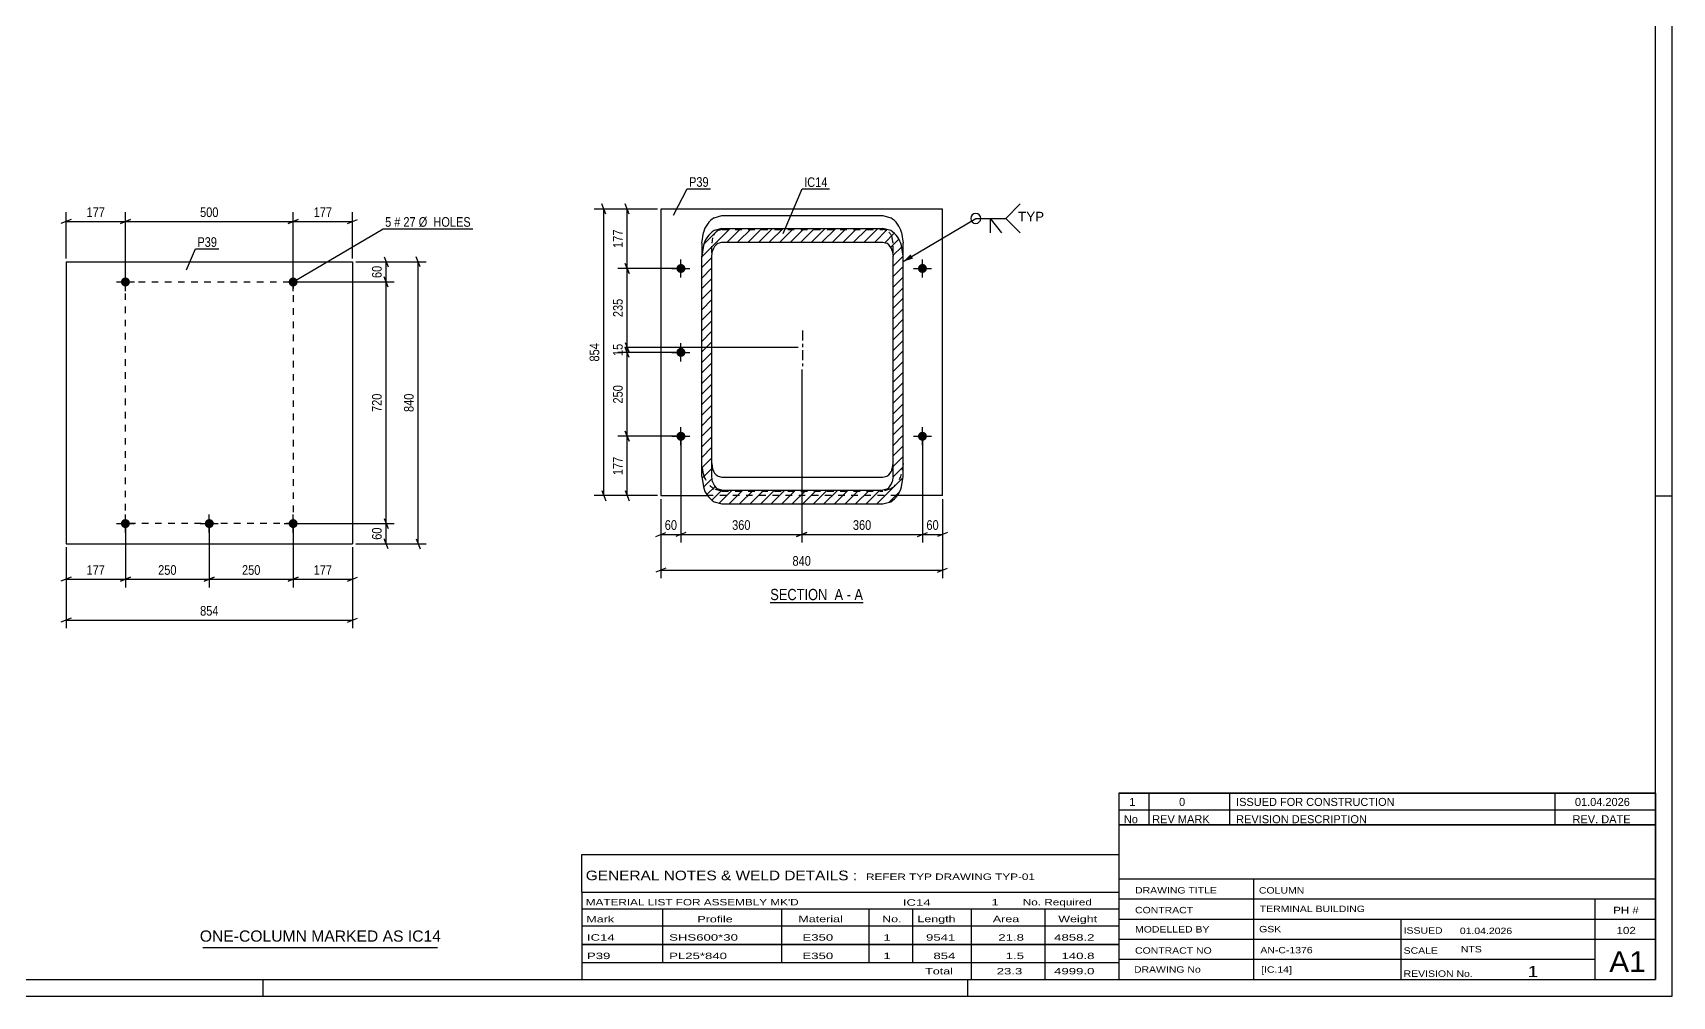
# Model space of a CAD drawing. Header units: millimetres. Extents: x 0 to 841, y 0 to 594.
# Drawn here: x 352.3 to 841, y 0 to 287.1 of the extents above; entities that cross this region are included whole.
import ezdxf

# ---------------------------------------------------------------- set-up
doc = ezdxf.new("R2010")
doc.units = ezdxf.units.MM
doc.linetypes.add('DXK_LINE_DOT2', pattern=[3.9198, 1.9599, -1.9599])
doc.linetypes.add('DXK_LINE_DOT3', pattern=[5.9187, 2.979, -0.9799, 0.9799, -0.9799])
doc.styles.add('Arial', font='ARIAL.TTF', dxfattribs={"height": 0.2})
doc.styles.add('Arial Narrow', font='ARIALN.TTF', dxfattribs={"height": 0.2})

# ---------------------------------------------------------------- blocks, each defined once
blk = doc.blocks.new('Unknown-729378456-1128')
at = {"color": 5, "linetype": 'Continuous'}
for p, q in [((841, 0), (841, 594)), ((836, 5), (836, 589)), ((841, 149), (836, 149)), ((5, 5), (836, 5)), ((421, 0), (421, 5)), ((631, 0), (631, 5)), ((0, 0), (841, 0))]:
    blk.add_line(p, q, dxfattribs=at)
blk = doc.blocks.new('Unknown-729378456-17 - 1244')
at = {"color": 6, "linetype": 'Continuous'}
blk.add_line((572.14, 117.29), (599.79, 117.29), dxfattribs=at)
at = {"color": 0, "linetype": 'Continuous'}
blk.add_wipeout([(590.25, 118.04), (590.25, 121.54), (572.14, 121.54), (572.14, 118.04)], dxfattribs=at)
at = {"color": 7, "linetype": 'Continuous', "style": 'Arial Narrow'}
blk.add_text('SECTION ', height=3.34, dxfattribs=at).set_placement((572.14, 118.04))
at = {"color": 0, "linetype": 'Continuous'}
blk.add_wipeout([(593.86, 118.04), (593.86, 121.54), (591.3, 121.54), (591.3, 118.04)], dxfattribs=at)
blk.add_wipeout([(596.18, 118.04), (596.18, 121.54), (594.91, 121.54), (594.91, 118.04)], dxfattribs=at)
at = {"color": 7, "linetype": 'Continuous', "style": 'Arial Narrow'}
blk.add_text('A', height=3.34, dxfattribs=at).set_placement((591.3, 118.04))
at = {"color": 0, "linetype": 'Continuous'}
blk.add_wipeout([(599.79, 118.04), (599.79, 121.54), (597.23, 121.54), (597.23, 118.04)], dxfattribs=at)
at = {"color": 7, "linetype": 'Continuous', "style": 'Arial Narrow'}
for s, p in [('-', (594.91, 118.04)), ('A', (597.23, 118.04))]:
    blk.add_text(s, height=3.34, dxfattribs=at).set_placement(p)
blk = doc.blocks.new('Part-729378456-2071 - 2065')
at = {"color": 2, "linetype": 'Continuous'}
for p, q in [((362.22, 218.85), (362.22, 134.85)), ((362.22, 218.85), (447.65, 218.85)), ((447.65, 218.85), (447.65, 134.85)), ((362.22, 134.85), (447.65, 134.85))]:
    blk.add_line(p, q, dxfattribs=at)
blk = doc.blocks.new('Bolt-729378456-2076 - 2065')
at = {"linetype": 'Continuous'}
for points in [[(379.92, 214.2, -1), (379.92, 211.5, -1)], [(429.92, 214.2, -1), (429.92, 211.5, -1)]]:
    blk.add_hatch(color=1, dxfattribs=at).paths.add_polyline_path(points)
at = {"color": 1, "linetype": 'Continuous'}
for p, q in [((379.92, 210.15), (379.92, 215.55)), ((429.92, 210.15), (429.92, 215.55)), ((377.22, 212.85), (382.62, 212.85)), ((427.22, 212.85), (432.62, 212.85))]:
    blk.add_line(p, q, dxfattribs=at)
blk = doc.blocks.new('Bolt-729378456-2081 - 2065')
at = {"linetype": 'Continuous'}
for points in [[(379.92, 142.2, -1), (379.92, 139.5, -1)], [(404.92, 142.2, -1), (404.92, 139.5, -1)], [(429.92, 142.2, -1), (429.92, 139.5, -1)]]:
    blk.add_hatch(color=1, dxfattribs=at).paths.add_polyline_path(points)
at = {"color": 1, "linetype": 'Continuous'}
for p, q in [((379.92, 138.15), (379.92, 143.55)), ((404.92, 138.15), (404.92, 143.55)), ((429.92, 138.15), (429.92, 143.55)), ((377.22, 140.85), (382.62, 140.85)), ((402.22, 140.85), (407.62, 140.85)), ((427.22, 140.85), (432.62, 140.85))]:
    blk.add_line(p, q, dxfattribs=at)
blk = doc.blocks.new('Bolt-729378456-1310 - 1244')
at = {"linetype": 'Continuous'}
for points in [[(616.16, 216.87, -1), (618.86, 216.87, -1)], [(616.16, 166.87, -1), (618.86, 166.87, -1)]]:
    blk.add_hatch(color=1, dxfattribs=at).paths.add_polyline_path(points)
at = {"color": 1, "linetype": 'Continuous'}
for p, q in [((614.81, 216.87), (620.21, 216.87)), ((617.51, 214.17), (617.51, 219.57)), ((614.81, 166.87), (620.21, 166.87)), ((617.51, 164.17), (617.51, 169.57))]:
    blk.add_line(p, q, dxfattribs=at)
blk = doc.blocks.new('Part-729378456-1277 - 1244')
at = {"linetype": 'Continuous'}
h = blk.add_hatch(dxfattribs=at)
h.set_pattern_fill('', scale=0.7, style=0, pattern_type=0)
h.set_pattern_definition([(45, (611.7393, 220.5812), (-1.571545, 1.571545), [])])
h.paths.add_polyline_path([(611.74, 154.9), (611.74, 220.58), (611.28, 223.72), (609.98, 226.39), (608.04, 228.17), (605.74, 228.79), (557.74, 228.79), (555.44, 228.17), (553.5, 226.39), (552.2, 223.72), (551.74, 220.58), (551.74, 154.9), (552.2, 151.76), (553.5, 149.1), (555.44, 147.32), (557.74, 146.7), (605.74, 146.7), (608.04, 147.32), (609.98, 149.1), (611.28, 151.76)])
h.paths.add_polyline_path([(607.86, 152), (606.89, 151.11), (605.74, 150.8), (557.74, 150.8), (556.59, 151.11), (555.62, 152), (554.97, 153.33), (554.74, 154.9), (554.74, 220.58), (554.97, 222.15), (555.62, 223.48), (556.59, 224.37), (557.74, 224.69), (605.74, 224.69), (606.89, 224.37), (607.86, 223.48), (608.51, 222.15), (608.74, 220.58), (608.74, 154.9), (608.51, 153.33)])
at = {"color": 2, "linetype": 'Continuous'}
for p, q in [((555.44, 232), (557.74, 232.63)), ((557.74, 232.63), (605.74, 232.63)), ((605.74, 232.63), (608.04, 232)), ((551.74, 224.42), (552.2, 227.56)), ((557.74, 228.79), (555.44, 228.17)), ((557.74, 228.79), (605.74, 228.79)), ((608.04, 228.17), (605.74, 228.79)), ((611.28, 227.56), (611.74, 224.42)), ((551.74, 224.42), (551.74, 220.58)), ((552.2, 223.72), (551.74, 220.58)), ((551.74, 154.9), (551.74, 220.58)), ((554.74, 220.58), (554.97, 222.15)), ((554.74, 154.9), (554.74, 220.58)), ((556.59, 224.37), (557.74, 224.69)), ((557.74, 224.69), (605.74, 224.69)), ((605.74, 224.69), (606.89, 224.37)), ((608.51, 222.15), (608.74, 220.58)), ((608.74, 154.9), (608.74, 220.58)), ((611.74, 220.58), (611.28, 223.72)), ((611.74, 220.58), (611.74, 224.42)), ((611.74, 154.9), (611.74, 220.58)), ((554.74, 158.74), (554.97, 157.17)), ((608.51, 157.17), (608.74, 158.74)), ((551.74, 154.9), (552.2, 151.76)), ((554.97, 153.33), (554.74, 154.9)), ((556.59, 154.95), (557.74, 154.64)), ((557.74, 154.64), (605.74, 154.64)), ((605.74, 154.64), (606.89, 154.95)), ((608.74, 154.9), (608.51, 153.33)), ((611.28, 151.76), (611.74, 154.9)), ((555.44, 147.32), (557.74, 146.7)), ((557.74, 150.8), (556.59, 151.11)), ((557.74, 150.8), (605.74, 150.8)), ((557.74, 146.7), (605.74, 146.7)), ((606.89, 151.11), (605.74, 150.8)), ((605.74, 146.7), (608.04, 147.32))]:
    blk.add_line(p, q, dxfattribs=at)
at = {"color": 7, "linetype": 'DXK_LINE_DOT2'}
for p, q in [((554.97, 225.99), (554.74, 224.42)), ((557.74, 228.52), (556.59, 228.21)), ((557.74, 228.52), (605.74, 228.52)), ((606.89, 228.21), (605.74, 228.52)), ((608.74, 224.42), (608.51, 225.99)), ((551.74, 154.9), (551.74, 220.58)), ((554.74, 154.9), (554.74, 224.42)), ((608.74, 154.9), (608.74, 224.42)), ((611.74, 154.9), (611.74, 220.58)), ((552.2, 155.6), (551.74, 158.74)), ((611.74, 158.74), (611.28, 155.6)), ((557.74, 150.53), (555.44, 151.16)), ((557.74, 150.53), (605.74, 150.53)), ((608.04, 151.16), (605.74, 150.53))]:
    blk.add_line(p, q, dxfattribs=at)
at = {"color": 7, "linetype": 'DXK_LINE_DOT3'}
blk.add_line((581.74, 198.4), (581.74, 187.74), dxfattribs=at)
at = {"color": 2, "linetype": 'Continuous'}
for centre, radius, start, end in [((559.45, 225.67), 7.5, 122.3016, 165.3755), ((604.03, 225.67), 7.5, 14.6245, 57.6984), ((559.45, 221.83), 7.5, 122.3016, 165.3755), ((604.03, 221.83), 7.5, 14.6245, 57.6984), ((558.59, 221.21), 3.75, 122.3016, 165.3755), ((604.88, 221.21), 3.75, 14.6245, 57.6984), ((558.59, 158.12), 3.75, 194.6245, 237.6984), ((604.88, 158.12), 3.75, 302.3016, 345.3755), ((559.45, 153.66), 7.5, 194.6245, 237.6984), ((558.59, 154.28), 3.75, 194.6245, 237.6984), ((604.88, 154.28), 3.75, 302.3016, 345.3755), ((604.03, 153.66), 7.5, 302.3016, 345.3755)]:
    blk.add_arc(centre, radius, start, end, dxfattribs=at)
at = {"color": 7, "linetype": 'DXK_LINE_DOT2'}
for centre, radius, start, end in [((558.59, 225.04), 3.75, 122.3016, 165.3755), ((604.88, 225.04), 3.75, 14.6245, 57.6984), ((559.45, 157.49), 7.5, 194.6245, 237.6984), ((604.03, 157.49), 7.5, 302.3016, 345.3755)]:
    blk.add_arc(centre, radius, start, end, dxfattribs=at)
blk = doc.blocks.new('Part-729378456-1262 - 1244')
at = {"color": 2, "linetype": 'Continuous'}
for p, q in [((539.51, 234.59), (539.51, 149.17)), ((623.51, 234.59), (539.51, 234.59)), ((623.51, 149.17), (623.51, 234.59)), ((539.51, 149.17), (553.46, 149.17)), ((623.51, 149.17), (610.01, 149.17))]:
    blk.add_line(p, q, dxfattribs=at)
at = {"color": 7, "linetype": 'DXK_LINE_DOT2'}
blk.add_line((610.01, 149.17), (553.46, 149.17), dxfattribs=at)
blk = doc.blocks.new('Bolt-729378456-1315 - 1244')
at = {"linetype": 'Continuous'}
for points in [[(544.16, 216.87, -1), (546.86, 216.87, -1)], [(544.16, 191.87, -1), (546.86, 191.87, -1)], [(544.16, 166.87, -1), (546.86, 166.87, -1)]]:
    blk.add_hatch(color=1, dxfattribs=at).paths.add_polyline_path(points)
at = {"color": 1, "linetype": 'Continuous'}
for p, q in [((542.81, 216.87), (548.21, 216.87)), ((545.51, 214.17), (545.51, 219.57)), ((542.81, 191.87), (548.21, 191.87)), ((545.51, 189.17), (545.51, 194.57)), ((542.81, 166.87), (548.21, 166.87)), ((545.51, 164.17), (545.51, 169.57))]:
    blk.add_line(p, q, dxfattribs=at)
blk = doc.blocks.new('Rectangle-729378456-2191 - 2065')
at = {"color": 1, "linetype": 'DXK_LINE_DOT2'}
blk.add_lwpolyline([(379.92, 212.85), (429.92, 212.85), (429.92, 140.85), (379.92, 140.85), (379.92, 212.85)], close=True, dxfattribs=at)
blk = doc.blocks.new('StraightDimension-729378456-2127 - 2065')
at = {"color": 7, "linetype": 'Continuous'}
for p, q in [((467.79, 217.35), (466.59, 220.35)), ((448.65, 218.85), (469.59, 218.85)), ((467.19, 134.85), (467.19, 218.85)), ((448.65, 134.85), (469.59, 134.85)), ((466.59, 136.35), (467.79, 133.35))]:
    blk.add_line(p, q, dxfattribs=at)
at = {"color": 0}
blk.add_wipeout([(466.44, 180.19), (462.24, 180.19), (462.24, 173.5), (466.44, 173.5)], dxfattribs=at)
at = {"color": 3, "style": 'Arial Narrow'}
blk.add_text('840', height=2.863, rotation=90.0002, dxfattribs=at).set_placement((465.84, 174.1))
blk = doc.blocks.new('StraightDimension-729378456-2084 - 2065')
at = {"color": 7, "linetype": 'Continuous'}
for p, q in [((457.05, 220.35), (458.25, 217.35)), ((448.65, 218.85), (460.05, 218.85)), ((457.65, 212.85), (457.65, 218.85)), ((430.92, 212.85), (460.05, 212.85)), ((458.25, 211.35), (457.05, 214.35))]:
    blk.add_line(p, q, dxfattribs=at)
at = {"color": 0}
blk.add_wipeout([(456.9, 218.27), (452.7, 218.27), (452.7, 213.42), (456.9, 213.42)], dxfattribs=at)
at = {"color": 3, "style": 'Arial Narrow'}
blk.add_text('60', height=2.863, rotation=90.0002, dxfattribs=at).set_placement((456.3, 214.02))
blk = doc.blocks.new('StraightDimension-729378456-3722 - 2065')
at = {"color": 7, "linetype": 'Continuous'}
for p, q in [((429.92, 139.85), (429.92, 121.84)), ((447.65, 133.85), (447.65, 121.84)), ((431.42, 124.84), (428.42, 123.64)), ((429.92, 124.24), (447.65, 124.24)), ((446.15, 123.64), (449.15, 124.84))]:
    blk.add_line(p, q, dxfattribs=at)
at = {"color": 0}
blk.add_wipeout([(442.13, 124.99), (442.13, 129.19), (435.44, 129.19), (435.44, 124.99)], dxfattribs=at)
at = {"color": 3, "style": 'Arial Narrow'}
blk.add_text('177', height=2.863, dxfattribs=at).set_placement((436.04, 125.59))
blk = doc.blocks.new('StraightDimension-729378456-2097 - 2065')
at = {"color": 7, "linetype": 'Continuous'}
for p, q in [((430.92, 212.85), (460.05, 212.85)), ((458.25, 211.35), (457.05, 214.35)), ((457.65, 140.85), (457.65, 212.85)), ((457.05, 142.35), (458.25, 139.35)), ((430.92, 140.85), (460.05, 140.85))]:
    blk.add_line(p, q, dxfattribs=at)
at = {"color": 0}
blk.add_wipeout([(456.9, 180.19), (452.7, 180.19), (452.7, 173.5), (456.9, 173.5)], dxfattribs=at)
at = {"color": 3, "style": 'Arial Narrow'}
blk.add_text('720', height=2.863, rotation=90.0002, dxfattribs=at).set_placement((456.3, 174.1))
blk = doc.blocks.new('StraightDimension-729378456-3755 - 2065')
at = {"color": 7, "linetype": 'Continuous'}
for p, q in [((381.42, 231.45), (378.42, 230.25)), ((379.92, 213.85), (379.92, 233.7)), ((379.92, 230.85), (429.92, 230.85)), ((428.42, 230.25), (431.42, 231.45)), ((429.92, 213.85), (429.92, 233.7))]:
    blk.add_line(p, q, dxfattribs=at)
at = {"color": 0}
blk.add_wipeout([(408.27, 231.6), (408.27, 235.8), (401.58, 235.8), (401.58, 231.6)], dxfattribs=at)
at = {"color": 3, "style": 'Arial Narrow'}
blk.add_text('500', height=2.863, dxfattribs=at).set_placement((402.18, 232.2))
blk = doc.blocks.new('StraightDimension-729378456-3723 - 2065')
at = {"color": 7, "linetype": 'Continuous'}
for p, q in [((404.92, 139.85), (404.92, 121.84)), ((429.92, 139.85), (429.92, 121.84)), ((406.42, 124.84), (403.42, 123.64)), ((404.92, 124.24), (429.92, 124.24)), ((428.42, 123.64), (431.42, 124.84))]:
    blk.add_line(p, q, dxfattribs=at)
at = {"color": 0}
blk.add_wipeout([(420.77, 124.99), (420.77, 129.19), (414.08, 129.19), (414.08, 124.99)], dxfattribs=at)
at = {"color": 3, "style": 'Arial Narrow'}
blk.add_text('250', height=2.863, dxfattribs=at).set_placement((414.68, 125.59))
blk = doc.blocks.new('StraightDimension-729378456-2113 - 2065')
at = {"color": 7, "linetype": 'Continuous'}
for p, q in [((457.05, 142.35), (458.25, 139.35)), ((430.92, 140.85), (460.05, 140.85)), ((457.65, 134.85), (457.65, 140.85)), ((448.65, 134.85), (460.05, 134.85)), ((458.25, 133.35), (457.05, 136.35))]:
    blk.add_line(p, q, dxfattribs=at)
at = {"color": 0}
blk.add_wipeout([(456.9, 140.27), (452.7, 140.27), (452.7, 135.42), (456.9, 135.42)], dxfattribs=at)
at = {"color": 3, "style": 'Arial Narrow'}
blk.add_text('60', height=2.863, rotation=90.0002, dxfattribs=at).set_placement((456.3, 136.02))
blk = doc.blocks.new('StraightDimension-729378456-2181 - 2065')
at = {"color": 7, "linetype": 'Continuous'}
for p, q in [((362.22, 133.85), (362.22, 109.67)), ((447.65, 133.85), (447.65, 109.67)), ((363.72, 112.67), (360.72, 111.47)), ((446.15, 111.47), (449.15, 112.67)), ((362.22, 112.07), (447.65, 112.07))]:
    blk.add_line(p, q, dxfattribs=at)
at = {"color": 0}
blk.add_wipeout([(408.28, 112.82), (408.28, 117.02), (401.59, 117.02), (401.59, 112.82)], dxfattribs=at)
at = {"color": 3, "style": 'Arial Narrow'}
blk.add_text('854', height=2.863, dxfattribs=at).set_placement((402.19, 113.42))
blk = doc.blocks.new('StraightDimension-729378456-3724 - 2065')
at = {"color": 7, "linetype": 'Continuous'}
for p, q in [((379.92, 139.85), (379.92, 121.84)), ((404.92, 139.85), (404.92, 121.84)), ((381.42, 124.84), (378.42, 123.64)), ((379.92, 124.24), (404.92, 124.24)), ((403.42, 123.64), (406.42, 124.84))]:
    blk.add_line(p, q, dxfattribs=at)
at = {"color": 0}
blk.add_wipeout([(395.77, 124.99), (395.77, 129.19), (389.08, 129.19), (389.08, 124.99)], dxfattribs=at)
at = {"color": 3, "style": 'Arial Narrow'}
blk.add_text('250', height=2.863, dxfattribs=at).set_placement((389.68, 125.59))
blk = doc.blocks.new('StraightDimension-729378456-3725 - 2065')
at = {"color": 7, "linetype": 'Continuous'}
for p, q in [((379.92, 139.85), (379.92, 121.84)), ((362.22, 133.85), (362.22, 121.84)), ((363.72, 124.84), (360.72, 123.64)), ((362.22, 124.24), (379.92, 124.24)), ((378.42, 123.64), (381.42, 124.84))]:
    blk.add_line(p, q, dxfattribs=at)
at = {"color": 0}
blk.add_wipeout([(374.42, 124.99), (374.42, 129.19), (367.73, 129.19), (367.73, 124.99)], dxfattribs=at)
at = {"color": 3, "style": 'Arial Narrow'}
blk.add_text('177', height=2.863, dxfattribs=at).set_placement((368.33, 125.59))
blk = doc.blocks.new('StraightDimension-729378456-3754 - 2065')
at = {"color": 7, "linetype": 'Continuous'}
for p, q in [((431.42, 231.45), (428.42, 230.25)), ((429.92, 213.85), (429.92, 233.7)), ((429.92, 230.85), (447.65, 230.85)), ((446.15, 230.25), (449.15, 231.45)), ((447.65, 219.85), (447.65, 233.7))]:
    blk.add_line(p, q, dxfattribs=at)
at = {"color": 0}
blk.add_wipeout([(442.13, 231.6), (442.13, 235.8), (435.44, 235.8), (435.44, 231.6)], dxfattribs=at)
at = {"color": 3, "style": 'Arial Narrow'}
blk.add_text('177', height=2.863, dxfattribs=at).set_placement((436.04, 232.2))
blk = doc.blocks.new('StraightDimension-729378456-3756 - 2065')
at = {"color": 7, "linetype": 'Continuous'}
for p, q in [((363.72, 231.45), (360.72, 230.25)), ((362.22, 219.85), (362.22, 233.7)), ((362.22, 230.85), (379.92, 230.85)), ((378.42, 230.25), (381.42, 231.45)), ((379.92, 213.85), (379.92, 233.7))]:
    blk.add_line(p, q, dxfattribs=at)
at = {"color": 0}
blk.add_wipeout([(374.42, 231.6), (374.42, 235.8), (367.73, 235.8), (367.73, 231.6)], dxfattribs=at)
at = {"color": 3, "style": 'Arial Narrow'}
blk.add_text('177', height=2.863, dxfattribs=at).set_placement((368.33, 232.2))
blk = doc.blocks.new('StraightDimension-729378456-1475 - 1244')
at = {"color": 7, "linetype": 'Continuous'}
for p, q in [((545.51, 165.87), (545.51, 135.23)), ((539.51, 148.17), (539.51, 135.23)), ((538.01, 137.03), (541.01, 138.23)), ((539.51, 137.63), (545.51, 137.63)), ((547.01, 138.23), (544.01, 137.03))]:
    blk.add_line(p, q, dxfattribs=at)
at = {"color": 0}
blk.add_wipeout([(544.94, 138.38), (544.94, 142.58), (540.09, 142.58), (540.09, 138.38)], dxfattribs=at)
at = {"color": 3, "style": 'Arial Narrow'}
blk.add_text('60', height=2.863, dxfattribs=at).set_placement((540.69, 138.98))
blk = doc.blocks.new('StraightDimension-729378456-1391 - 1244')
at = {"color": 7, "linetype": 'Continuous'}
for p, q in [((539.51, 148.17), (539.51, 124.54)), ((623.51, 148.17), (623.51, 124.54)), ((541.01, 127.54), (538.01, 126.34)), ((622.01, 126.34), (625.01, 127.54)), ((539.51, 126.94), (623.51, 126.94))]:
    blk.add_line(p, q, dxfattribs=at)
at = {"color": 0}
blk.add_wipeout([(584.86, 127.69), (584.86, 131.89), (578.17, 131.89), (578.17, 127.69)], dxfattribs=at)
at = {"color": 3, "style": 'Arial Narrow'}
blk.add_text('840', height=2.863, dxfattribs=at).set_placement((578.77, 128.29))
blk = doc.blocks.new('StraightDimension-729378456-1408 - 1244')
at = {"color": 7, "linetype": 'Continuous'}
for p, q in [((538.51, 234.59), (519.66, 234.59)), ((523.11, 233.09), (521.91, 236.09)), ((522.51, 149.17), (522.51, 234.59)), ((538.51, 149.17), (519.66, 149.17)), ((521.91, 150.67), (523.11, 147.67))]:
    blk.add_line(p, q, dxfattribs=at)
at = {"color": 0}
blk.add_wipeout([(521.76, 195.22), (517.56, 195.22), (517.56, 188.54), (521.76, 188.54)], dxfattribs=at)
at = {"color": 3, "style": 'Arial Narrow'}
blk.add_text('854', height=2.863, rotation=90.0002, dxfattribs=at).set_placement((521.16, 189.14))
blk = doc.blocks.new('StraightDimension-729378456-1488 - 1244')
at = {"color": 7, "linetype": 'Continuous'}
for p, q in [((581.51, 186.74), (581.51, 135.23)), ((545.51, 165.87), (545.51, 135.23)), ((547.01, 138.23), (544.01, 137.03)), ((545.51, 137.63), (581.51, 137.63)), ((580.01, 137.03), (583.01, 138.23))]:
    blk.add_line(p, q, dxfattribs=at)
at = {"color": 0}
blk.add_wipeout([(566.86, 138.38), (566.86, 142.58), (560.17, 142.58), (560.17, 138.38)], dxfattribs=at)
at = {"color": 3, "style": 'Arial Narrow'}
blk.add_text('360', height=2.863, dxfattribs=at).set_placement((560.77, 138.98))
blk = doc.blocks.new('StraightDimension-729378456-1504 - 1244')
at = {"color": 7, "linetype": 'Continuous'}
for p, q in [((581.51, 186.74), (581.51, 135.23)), ((617.51, 165.87), (617.51, 135.23)), ((583.01, 138.23), (580.01, 137.03)), ((581.51, 137.63), (617.51, 137.63)), ((616.01, 137.03), (619.01, 138.23))]:
    blk.add_line(p, q, dxfattribs=at)
at = {"color": 0}
blk.add_wipeout([(602.86, 138.38), (602.86, 142.58), (596.17, 142.58), (596.17, 138.38)], dxfattribs=at)
at = {"color": 3, "style": 'Arial Narrow'}
blk.add_text('360', height=2.863, dxfattribs=at).set_placement((596.77, 138.98))
blk = doc.blocks.new('StraightDimension-729378456-1520 - 1244')
at = {"color": 7, "linetype": 'Continuous'}
for p, q in [((617.51, 165.87), (617.51, 135.23)), ((623.51, 148.17), (623.51, 135.23)), ((616.01, 137.03), (619.01, 138.23)), ((617.51, 137.63), (623.51, 137.63)), ((625.01, 138.23), (622.01, 137.03))]:
    blk.add_line(p, q, dxfattribs=at)
at = {"color": 0}
blk.add_wipeout([(622.94, 138.38), (622.94, 142.58), (618.09, 142.58), (618.09, 138.38)], dxfattribs=at)
at = {"color": 3, "style": 'Arial Narrow'}
blk.add_text('60', height=2.863, dxfattribs=at).set_placement((618.69, 138.98))
blk = doc.blocks.new('StraightDimension-729378456-3827 - 1244')
at = {"color": 7, "linetype": 'Continuous'}
for p, q in [((538.51, 234.59), (526.66, 234.59)), ((530.11, 233.09), (528.91, 236.09)), ((529.51, 216.87), (529.51, 234.59)), ((544.51, 216.87), (526.66, 216.87)), ((528.91, 218.37), (530.11, 215.37))]:
    blk.add_line(p, q, dxfattribs=at)
at = {"color": 0}
blk.add_wipeout([(528.76, 229.07), (524.56, 229.07), (524.56, 222.39), (528.76, 222.39)], dxfattribs=at)
at = {"color": 3, "style": 'Arial Narrow'}
blk.add_text('177', height=2.863, rotation=90.0002, dxfattribs=at).set_placement((528.16, 222.99))
blk = doc.blocks.new('StraightDimension-729378456-3828 - 1244')
at = {"color": 7, "linetype": 'Continuous'}
for p, q in [((544.51, 216.87), (526.66, 216.87)), ((530.11, 215.37), (528.91, 218.37)), ((529.51, 193.36), (529.51, 216.87)), ((580.51, 193.36), (526.66, 193.36)), ((528.91, 194.86), (530.11, 191.86))]:
    blk.add_line(p, q, dxfattribs=at)
at = {"color": 0}
blk.add_wipeout([(528.76, 208.45), (524.56, 208.45), (524.56, 201.77), (528.76, 201.77)], dxfattribs=at)
at = {"color": 3, "style": 'Arial Narrow'}
blk.add_text('235', height=2.863, rotation=90.0002, dxfattribs=at).set_placement((528.16, 202.37))
blk = doc.blocks.new('StraightDimension-729378456-3829 - 1244')
at = {"color": 7, "linetype": 'Continuous'}
for p, q in [((580.51, 193.36), (526.66, 193.36)), ((544.51, 191.87), (526.66, 191.87)), ((528.91, 194.86), (530.11, 191.86)), ((530.11, 190.37), (528.91, 193.37)), ((529.51, 191.87), (529.51, 193.36))]:
    blk.add_line(p, q, dxfattribs=at)
at = {"color": 0}
blk.add_wipeout([(528.76, 195.04), (524.56, 195.04), (524.56, 190.18), (528.76, 190.18)], dxfattribs=at)
at = {"color": 3, "style": 'Arial Narrow'}
blk.add_text('15', height=2.863, rotation=90.0002, dxfattribs=at).set_placement((528.16, 190.78))
blk = doc.blocks.new('StraightDimension-729378456-3830 - 1244')
at = {"color": 7, "linetype": 'Continuous'}
for p, q in [((544.51, 191.87), (526.66, 191.87)), ((530.11, 190.37), (528.91, 193.37)), ((529.51, 166.87), (529.51, 191.87)), ((544.51, 166.87), (526.66, 166.87)), ((528.91, 168.37), (530.11, 165.37))]:
    blk.add_line(p, q, dxfattribs=at)
at = {"color": 0}
blk.add_wipeout([(528.76, 182.71), (524.56, 182.71), (524.56, 176.02), (528.76, 176.02)], dxfattribs=at)
at = {"color": 3, "style": 'Arial Narrow'}
blk.add_text('250', height=2.863, rotation=90.0002, dxfattribs=at).set_placement((528.16, 176.62))
blk = doc.blocks.new('StraightDimension-729378456-3831 - 1244')
at = {"color": 7, "linetype": 'Continuous'}
for p, q in [((544.51, 166.87), (526.66, 166.87)), ((530.11, 165.37), (528.91, 168.37)), ((529.51, 149.17), (529.51, 166.87)), ((538.51, 149.17), (526.66, 149.17)), ((528.91, 150.67), (530.11, 147.67))]:
    blk.add_line(p, q, dxfattribs=at)
at = {"color": 0}
blk.add_wipeout([(528.76, 161.36), (524.56, 161.36), (524.56, 154.67), (528.76, 154.67)], dxfattribs=at)
at = {"color": 3, "style": 'Arial Narrow'}
blk.add_text('177', height=2.863, rotation=90.0002, dxfattribs=at).set_placement((528.16, 155.27))
blk = doc.blocks.new('Unknown-729378456-4116')
at = {"color": 7, "linetype": 'Continuous'}
for p, q in [((676, 51.05), (676, 5)), ((676, 51.05), (836, 51.05)), ((836, 51), (836, 5)), ((676, 35), (836, 35)), ((716.14, 35), (716.14, 5)), ((676, 29), (836, 29)), ((818, 5.05), (818, 29.05)), ((676, 23), (836, 23)), ((760.14, 23), (760.14, 5)), ((676, 17), (836, 17)), ((676, 11), (818, 11)), ((676, 5), (836, 5))]:
    blk.add_line(p, q, dxfattribs=at)
at = {"color": 7, "style": 'Arial Narrow'}
for s, height, width, p in [('DRAWING TITLE', 1.9089, 1.425378, (680.88, 30.61)), ('COLUMN', 1.909, 1.425378, (717.81, 30.59)), ('CONTRACT', 1.909, 1.425378, (680.88, 24.71)), ('TERMINAL BUILDING', 1.9089, 1.425378, (718.06, 25.07)), ('MODELLED BY', 1.9089, 1.425378, (680.88, 18.98)), ('GSK', 1.909, 1.425378, (717.88, 19.04)), ('ISSUED', 1.909, 1.425378, (760.94, 18.64)), ('01.04.2026', 1.909, 1.425378, (777.69, 18.52)), ('AN-C-1376', 1.909, 1.425378, (718.23, 12.78)), ('CONTRACT NO', 1.9089, 1.425378, (680.88, 12.66)), ('SCALE', 1.909, 1.425378, (760.94, 12.65)), ('A1', 6.204, 1.25, (822.24, 7.2)), ('DRAWING No', 1.909, 1.425378, (680.56, 7)), ('[IC.14]', 1.909, 1.425378, (718.46, 6.99)), ('REVISION No.', 1.9089, 1.425378, (760.94, 5.77)), ('1', 3.34, 1.5, (797.91, 5.68))]:
    blk.add_text(s, height=height, dxfattribs=dict(at, width=width)).set_placement(p)
at = {"color": 7, "linetype": 'Continuous', "style": 'Arial Narrow'}
for s, height, width, p in [('PH #', 2.1, 1.42538, (823.4, 24.55)), ('102', 2.1, 1.42538, (824.41, 18.55)), ('NTS', 1.909, 1.425378, (778, 13.05))]:
    blk.add_text(s, height=height, dxfattribs=dict(at, width=width)).set_placement(p)
blk = doc.blocks.new('Unknown-729378456-4117')
at = {"color": 7, "linetype": 'Continuous'}
for p, q in [((516, 42.25), (676, 42.25)), ((516, 31), (516, 42.25)), ((676, 42.25), (676, 31)), ((516, 31), (676, 31)), ((516, 31), (516, 26)), ((676, 31), (676, 26)), ((516, 26), (676, 26)), ((516, 26), (516, 21)), ((540, 26), (540, 21)), ((575.5, 26), (575.5, 21)), ((601.5, 26), (601.5, 21)), ((614.5, 26), (614.5, 21)), ((632, 26), (632, 21)), ((654, 26), (654, 21)), ((676, 26), (676, 21)), ((516, 21), (676, 21)), ((516, 20.95), (516, 15.55)), ((516, 20.95), (676, 20.95)), ((540, 21), (540, 15.5)), ((575.5, 21), (575.5, 15.5)), ((601.5, 21), (601.5, 15.5)), ((614.5, 21), (614.5, 15.5)), ((632, 21), (632, 15.5)), ((654, 21), (654, 15.5)), ((676, 20.95), (676, 15.55)), ((516, 15.55), (676, 15.55)), ((516, 15.45), (516, 10.05)), ((516, 15.45), (676, 15.45)), ((540, 15.5), (540, 10)), ((575.5, 15.5), (575.5, 10)), ((601.5, 15.5), (601.5, 10)), ((614.5, 15.5), (614.5, 10)), ((632, 15.5), (632, 10)), ((654, 15.5), (654, 10)), ((676, 15.45), (676, 10.05)), ((516, 10.05), (676, 10.05)), ((516, 10), (676, 10)), ((516, 10), (516, 5)), ((632, 10), (632, 5)), ((654, 10), (654, 5)), ((676, 10), (676, 5)), ((516, 5), (676, 5))]:
    blk.add_line(p, q, dxfattribs=at)
at = {"color": 7, "style": 'Arial Narrow'}
for s, height, width, p in [('GENERAL NOTES & WELD DETAILS :', 2.8633, 1.4, (517.15, 34.56)), ('REFER TYP DRAWING TYP-01', 1.9089, 1.6, (600.7, 34.66)), ("MATERIAL LIST FOR ASSEMBLY MK'D", 1.9089, 1.6, (517.15, 27.06)), ('IC14', 1.909, 1.794707, (611.65, 26.97)), ('1', 1.91, 1.794707, (638.08, 27.06)), ('No. Required', 1.9089, 1.6, (647.41, 27.06)), ('Mark', 1.909, 1.7, (517.34, 22)), ('Profile', 1.909, 1.7, (550.41, 22)), ('Material', 1.909, 1.7, (580.54, 22.06)), ('No.', 1.909, 1.7, (605.5, 22.06)), ('Length', 1.909, 1.7, (616, 22.06)), ('Area', 1.909, 1.7, (638.5, 22.06)), ('Weight', 1.909, 1.7, (658, 22.06))]:
    blk.add_text(s, height=height, dxfattribs=dict(at, width=width)).set_placement(p)
at = {"color": 7, "linetype": 'Continuous', "style": 'Arial Narrow'}
for s, height, width, p in [('IC14', 1.909, 1.794707, (517.5, 16.56)), ('SHS600*30', 1.909, 1.794707, (542, 16.56)), ('E350', 1.909, 1.794707, (581.74, 16.56)), ('1', 1.91, 1.794707, (605.86, 16.56)), ('9541', 1.909, 1.794707, (618.58, 16.56)), ('21.8', 1.909, 1.794707, (640.13, 16.56)), ('4858.2', 1.909, 1.794707, (656.77, 16.56)), ('P39', 1.909, 1.794707, (517.5, 11.06)), ('PL25*840', 1.909, 1.794707, (542, 11.06)), ('E350', 1.909, 1.794707, (581.74, 11.06)), ('1', 1.91, 1.794707, (605.86, 11.06)), ('854', 1.909, 1.794707, (620.77, 11.06)), ('1.5', 1.909, 1.794707, (642.32, 11.06)), ('140.8', 1.909, 1.794707, (658.96, 11.06)), ('Total', 1.909, 1.7, (618.33, 6.5)), ('23.3', 1.909, 1.794707, (639.64, 6.5)), ('4999.0', 1.909, 1.794707, (656.77, 6.5))]:
    blk.add_text(s, height=height, dxfattribs=dict(at, width=width)).set_placement(p)
blk = doc.blocks.new('Unknown-729378456-4118')
at = {"color": 7, "linetype": 'Continuous'}
blk.add_line((403, 14.5), (473, 14.5), dxfattribs=at)
at = {"color": 7, "style": 'Arial'}
blk.add_text('ONE-COLUMN MARKED AS IC14', height=3.3428, dxfattribs=at).set_placement((402.11, 16.25))
blk = doc.blocks.new('Unknown-729378456-4119')
at = {"color": 7, "linetype": 'Continuous'}
for p, q in [((676, 60.55), (836, 60.55)), ((836, 60.55), (676, 60.55)), ((676, 60.55), (676, 55.55)), ((685, 60.55), (685, 55.55)), ((709, 60.55), (709, 55.55)), ((806, 60.55), (806, 55.55)), ((836, 60.55), (836, 55.55)), ((676, 55.55), (836, 55.55)), ((676, 55.55), (676, 51.05)), ((676, 55.55), (836, 55.55)), ((685, 55.55), (685, 51.05)), ((709, 55.55), (709, 51.05)), ((806, 55.55), (806, 51.05)), ((836, 55.55), (836, 51.05)), ((836, 51.05), (676, 51.05))]:
    blk.add_line(p, q, dxfattribs=at)
at = {"color": 7, "linetype": 'Continuous', "style": 'Arial Narrow'}
for s, height, width, p in [('1', 2.39, 1.196471, (679.16, 56.7)), ('0', 2.39, 1.196471, (694, 56.7)), ('ISSUED FOR CONSTRUCTION', 2.3861, 1.196471, (711, 56.7)), ('01.04.2026', 2.386, 1.196471, (812, 56.7)), ('No', 2.386, 1.2, (677.54, 51.55)), ('REV MARK', 2.386, 1.2, (686, 51.55)), ('REVISION DESCRIPTION', 2.3861, 1.2, (711, 51.55)), ('REV. DATE', 2.386, 1.2, (811.28, 51.55))]:
    blk.add_text(s, height=height, dxfattribs=dict(at, width=width)).set_placement(p)
blk = doc.blocks.new('Mark-729378456-2067 - 2065')
at = {"color": 0}
blk.add_wipeout([(407.22, 223.31), (407.22, 226.31), (401.37, 226.31), (401.37, 223.31)], dxfattribs=at)
blk.add_wipeout([(407.22, 223.31), (407.22, 226.31), (401.37, 226.31), (401.37, 223.31)], dxfattribs=at)
at = {"color": 30, "linetype": 'Continuous'}
for p, q in [((398.09, 216.46), (400.77, 222.71)), ((400.77, 222.71), (407.82, 222.71))]:
    blk.add_line(p, q, dxfattribs=at)
at = {"color": 3, "style": 'Arial Narrow'}
blk.add_text('P39', height=2.863, dxfattribs=at).set_placement((401.37, 223.31))
blk = doc.blocks.new('MarkSet-729378456-2210 - 2065')
at = {"color": 0}
blk.add_wipeout([(459.17, 229.31), (459.17, 232.31), (457.34, 232.31), (457.34, 229.31)], dxfattribs=at)
blk.add_wipeout([(459.17, 229.31), (459.17, 232.31), (457.34, 232.31), (457.34, 229.31)], dxfattribs=at)
at = {"color": 7, "linetype": 'Continuous'}
blk.add_line((429.92, 212.85), (456.74, 228.71), dxfattribs=at)
at = {"color": 0}
blk.add_wipeout([(461.89, 229.31), (461.89, 232.31), (460.07, 232.31), (460.07, 229.31)], dxfattribs=at)
blk.add_wipeout([(461.89, 229.31), (461.89, 232.31), (460.07, 232.31), (460.07, 229.31)], dxfattribs=at)
at = {"color": 3, "style": 'Arial Narrow'}
blk.add_text('5', height=2.86, dxfattribs=at).set_placement((457.34, 229.31))
at = {"color": 0}
blk.add_wipeout([(466.45, 229.31), (466.45, 232.31), (462.79, 232.31), (462.79, 229.31)], dxfattribs=at)
blk.add_wipeout([(466.45, 229.31), (466.45, 232.31), (462.79, 232.31), (462.79, 229.31)], dxfattribs=at)
at = {"color": 3, "style": 'Arial Narrow'}
blk.add_text('#', height=2.86, dxfattribs=at).set_placement((460.07, 229.31))
at = {"color": 0}
blk.add_wipeout([(482.88, 229.31), (482.88, 232.31), (467.35, 232.31), (467.35, 229.31)], dxfattribs=at)
blk.add_wipeout([(482.88, 229.31), (482.88, 232.31), (467.35, 232.31), (467.35, 229.31)], dxfattribs=at)
at = {"color": 7, "linetype": 'Continuous'}
blk.add_line((456.74, 228.71), (483.48, 228.71), dxfattribs=at)
at = {"color": 3, "style": 'Arial Narrow'}
for s, p in [('27', (462.79, 229.31)), ('Ø  HOLES', (467.35, 229.31))]:
    blk.add_text(s, height=2.863, dxfattribs=at).set_placement(p)
blk = doc.blocks.new('Mark-729378456-1273 - 1244')
at = {"color": 0}
blk.add_wipeout([(589.19, 241.16), (589.19, 244.16), (582.25, 244.16), (582.25, 241.16)], dxfattribs=at)
blk.add_wipeout([(589.19, 241.16), (589.19, 244.16), (582.25, 244.16), (582.25, 241.16)], dxfattribs=at)
at = {"color": 30, "linetype": 'Continuous'}
for p, q in [((576.02, 227.34), (581.65, 240.56)), ((581.65, 240.56), (589.79, 240.56))]:
    blk.add_line(p, q, dxfattribs=at)
at = {"color": 3, "style": 'Arial Narrow'}
blk.add_text('IC14', height=2.863, dxfattribs=at).set_placement((582.25, 241.16))
blk = doc.blocks.new('Mark-729378456-1257 - 1244')
at = {"color": 0}
blk.add_wipeout([(553.77, 241.22), (553.77, 244.22), (547.93, 244.22), (547.93, 241.22)], dxfattribs=at)
blk.add_wipeout([(553.77, 241.22), (553.77, 244.22), (547.93, 244.22), (547.93, 241.22)], dxfattribs=at)
at = {"color": 30, "linetype": 'Continuous'}
for p, q in [((543.29, 232.74), (547.33, 240.62)), ((547.33, 240.62), (554.37, 240.62))]:
    blk.add_line(p, q, dxfattribs=at)
at = {"color": 3, "style": 'Arial Narrow'}
blk.add_text('P39', height=2.863, dxfattribs=at).set_placement((547.93, 241.22))
blk = doc.blocks.new('WeldMark-729378456-3709 - 1244')
at = {"linetype": 'Continuous'}
blk.add_hatch(color=30, dxfattribs=at).paths.add_polyline_path([(614.7, 219.82), (611.74, 218.93), (613.94, 221.11)])
at = {"color": 30, "linetype": 'Continuous'}
for p, q in [((611.74, 218.93), (633.39, 231.8)), ((633.39, 231.8), (642.39, 231.8))]:
    blk.add_line(p, q, dxfattribs=at)
at = {"color": 3, "linetype": 'Continuous'}
for q in [(641.11, 227.51), (637.68, 227.51)]:
    blk.add_line((637.68, 231.8), q, dxfattribs=at)
for start, end in [(90, 270), (270, 90)]:
    blk.add_arc((633.39, 231.8), 1.5, start, end, dxfattribs=at)
at = {"color": 0, "linetype": 'Continuous'}
blk.add_wipeout([(653.77, 230.9), (653.77, 233.9), (645.99, 233.9), (645.99, 230.9)], dxfattribs=at)
blk.add_wipeout([(653.77, 230.9), (653.77, 233.9), (645.99, 233.9), (645.99, 230.9)], dxfattribs=at)
at = {"color": 3, "linetype": 'Continuous'}
for q in [(646.68, 236.09), (646.68, 227.51)]:
    blk.add_line((642.39, 231.8), q, dxfattribs=at)
at = {"color": 3, "linetype": 'Continuous', "style": 'Arial'}
blk.add_text('TYP', height=2.865, dxfattribs=at).set_placement((645.99, 230.9))

msp = doc.modelspace()

# ---------------------------------------------------------------- block references
for name in ['Unknown-729378456-1128', 'Part-729378456-1262 - 1244', 'Part-729378456-1277 - 1244', 'Part-729378456-2071 - 2065', 'Bolt-729378456-2076 - 2065', 'Bolt-729378456-1315 - 1244', 'Bolt-729378456-1310 - 1244', 'Rectangle-729378456-2191 - 2065', 'Bolt-729378456-2081 - 2065', 'Unknown-729378456-4119', 'Unknown-729378456-4116', 'Unknown-729378456-4117', 'Unknown-729378456-4118']:
    msp.add_blockref(name, (0, 0))

# ---------------------------------------------------------------- next in the draw order: block references
for name in ['Mark-729378456-1273 - 1244', 'WeldMark-729378456-3709 - 1244', 'StraightDimension-729378456-2127 - 2065', 'StraightDimension-729378456-1475 - 1244', 'Unknown-729378456-17 - 1244']:
    msp.add_blockref(name, (0, 0))

# ---------------------------------------------------------------- next in the draw order: block references
for name in ['StraightDimension-729378456-2084 - 2065', 'StraightDimension-729378456-1391 - 1244', 'StraightDimension-729378456-3722 - 2065']:
    msp.add_blockref(name, (0, 0))

# ---------------------------------------------------------------- next in the draw order: block references
for name in ['StraightDimension-729378456-1408 - 1244', 'StraightDimension-729378456-2097 - 2065', 'StraightDimension-729378456-1488 - 1244']:
    msp.add_blockref(name, (0, 0))

# ---------------------------------------------------------------- next in the draw order: block references
for name in ['StraightDimension-729378456-3755 - 2065', 'StraightDimension-729378456-3827 - 1244', 'StraightDimension-729378456-1504 - 1244', 'StraightDimension-729378456-3723 - 2065']:
    msp.add_blockref(name, (0, 0))

# ---------------------------------------------------------------- next in the draw order: block references
for name in ['Mark-729378456-1257 - 1244', 'StraightDimension-729378456-3756 - 2065', 'StraightDimension-729378456-3754 - 2065', 'Mark-729378456-2067 - 2065', 'StraightDimension-729378456-3828 - 1244', 'StraightDimension-729378456-1520 - 1244', 'StraightDimension-729378456-2113 - 2065']:
    msp.add_blockref(name, (0, 0))

# ---------------------------------------------------------------- next in the draw order: block references
for name in ['MarkSet-729378456-2210 - 2065', 'StraightDimension-729378456-3829 - 1244', 'StraightDimension-729378456-2181 - 2065']:
    msp.add_blockref(name, (0, 0))

# ---------------------------------------------------------------- next in the draw order: block references
for name in ['StraightDimension-729378456-3830 - 1244', 'StraightDimension-729378456-3724 - 2065']:
    msp.add_blockref(name, (0, 0))

# ---------------------------------------------------------------- next in the draw order: block references
for name in ['StraightDimension-729378456-3831 - 1244', 'StraightDimension-729378456-3725 - 2065']:
    msp.add_blockref(name, (0, 0))

doc.saveas('drawing.dxf')
